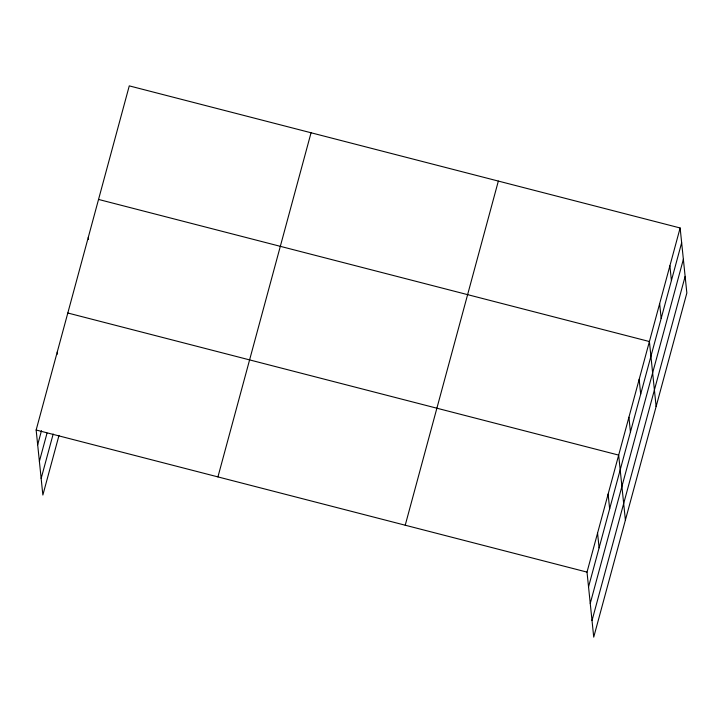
<?xml version="1.0" encoding="UTF-8"?>
<svg xmlns="http://www.w3.org/2000/svg" width="723" height="723" viewBox="0 0 723 723"><rect width="100%" height="100%" fill="white"/><g stroke="black" fill="none" stroke-linecap="round" stroke-linejoin="round"><path stroke-width="1.08" d="M58.988 435.445L42.865 495.029L36.15 430.013L129.272 85.874L680.135 227.971L686.85 292.987L593.728 637.126L587.013 572.11L680.135 227.971M37.677 444.762L41.482 430.682M39.385 461.355L47.013 433.185M41.157 478.445L53.177 434.026M217.93 476.909L311.053 132.77M405.223 525.214L498.346 181.075M588.54 586.859L681.653 242.72M590.248 603.443L683.371 259.304M592.02 620.533L685.133 276.394M98.536 199.44L649.399 341.536L656.123 406.552M67.808 313.005L618.671 455.101L625.395 520.117M36.15 430.013L587.013 572.11M669.887 265.82L671.414 280.569M659.647 303.678L661.165 318.427M639.159 379.385L640.686 394.134M628.92 417.243L630.438 431.993M608.115 494.098L609.643 508.847M597.569 533.104L599.087 547.853M88.296 237.298L88.513 239.403M57.253 352.011L57.479 354.116"/></g></svg>
